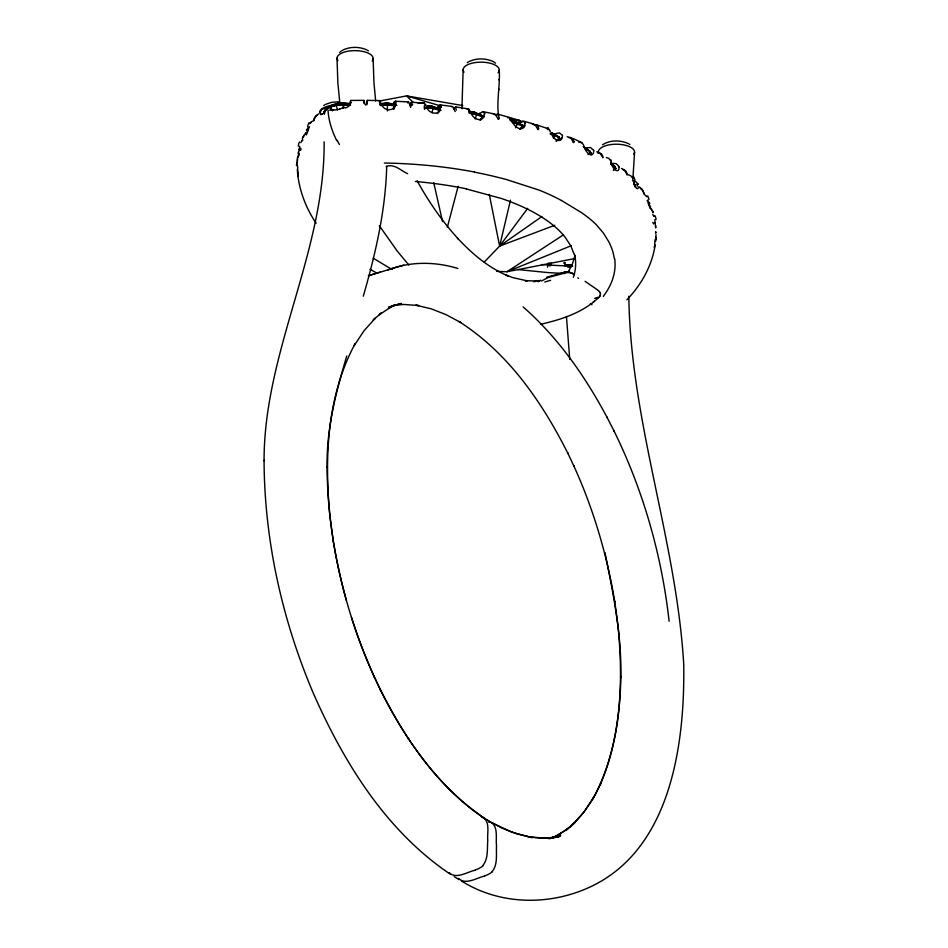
<?xml version="1.0" encoding="UTF-8"?>
<svg xmlns="http://www.w3.org/2000/svg" width="948" height="948" viewBox="0 0 948 948"><rect width="100%" height="100%" fill="white"/><g stroke="black" fill="none" stroke-linecap="round" stroke-linejoin="round"><path stroke-width="1.42" d="M324.311 111.58L324.24 113.724C325.733 103.486 342.252 101.389 350.31 104.268L343.271 102.917L336.149 104.079L334.632 105.56L329.951 106.543L331.421 110.075M324.489 114.021L324.619 110.869M324.619 111.295L325.105 110.039M325.105 110.608L325.756 109.103L330.2 106.472M325.745 110.075L326.574 108.605M326.574 109.174L328.482 107.93M327.546 108.439L328.683 107.314M328.683 107.882L336.149 104.884L348.698 103.474L350.606 105.074L348.71 103.474L346.79 103.593M331.338 106.804L332.855 105.844M332.843 106.283L334.454 105.394M334.454 105.963L337.903 104.837M337.891 105.406L339.704 104.73M336.149 104.079L337.938 103.332L348.852 105.548L341.541 104.576M343.555 108.096L343.389 104.363M380.575 105.69L382.388 104.742L387.91 104.493L396.845 105.323L387.412 103.059L380.693 103.593M382.376 105.311L384.224 104.718M395.257 105.986L386.073 104.636M425.664 108.439L427.524 107.61L425.676 107.468L431.814 106.212L440.37 109.044L427.524 107.61M438.154 109.719L434.291 106.875L426.896 105.998L431.814 106.212L441.045 110.406L429.373 107.705M438.355 112.705L439.623 109.127M473.206 114.151L471.381 114.08C475.635 113.061 481.43 117.789 484.357 116.308M474.995 114.447L473.218 113.724M478.349 115.111L474.995 113.89M479.913 115.478L478.349 114.554M481.359 116.047L479.913 115.052M480.494 120.301L482.698 115.846L474.758 112.374L469.307 111.793L476.287 113.168L483.907 116.651M511.944 120.716L514.847 121.178L522.727 125.136L523.711 126.57L512.347 122.138M515.795 123.299L514.1 122.47M518.9 124.164L514.847 121.178L512.276 121.143L514.432 121.735M520.298 124.615L518.9 123.596M521.578 125.266L520.31 124.188M520.179 129.449L522.715 126.108L522.727 125.136L521.578 124.698M551.262 133.478L551.665 132.625L559.261 137.152L560.493 139.344L557.353 136.476L550.302 133.455M553.466 134.853L551.926 133.905M556.18 135.919L551.665 132.625M557.353 136.476L556.192 135.363M558.384 137.211L557.353 136.05M556.381 141.264L559.249 138.124L558.384 136.642M567.627 267.063L571.288 266.696M569.464 267.336L568.978 264.93L564.664 265.013L572.272 265.404L568.978 264.93L564.878 265.926M585.852 148.966L585.864 148.398C582.238 147.817 590.794 150.649 590.794 153.161L589.798 151.064L583.293 146.573L590.391 151.621L588.317 154.548M587.061 149.772L587.073 148.8L585.864 148.398M591.078 154.737L591.031 153.872M615.845 168.957L614.588 166.575L611.827 164.585L610.95 161.658M612.906 165.438L612.906 164.466L610.891 163.281M613.818 165.924L612.906 164.466L610.619 163.483M614.588 166.575L613.83 165.355M615.181 167.405L614.588 166.149M613.463 170.249L615.596 168.388L615.181 166.836M634.461 184.374L633.987 183.118L634.805 186.815M634.757 184.67L634.864 186.235L634.461 183.948M350.535 102.953L350.642 100.441L363.89 100.346M308.408 129.698L306.417 134.889L305.564 132.756M380.456 100.618L367.314 100.358L366.805 103.782M463.145 69.69L461.925 108.7M499.086 118.038C495.863 104.292 500.343 85.438 499.252 70.081M264.077 460.858L264.065 460.23C264.172 350.796 325.093 251.528 324.121 141.797M498.814 89.799L498.838 88.993M499.063 80.07L499.086 79.265M479.178 113.665L482.947 111.615L484.807 113.476M634.567 152.13L632.766 180.902L636.049 181.874L638.051 183.971M518.082 122.719L522.869 120.977L525.251 122.932M638.727 186.815C637.163 192.681 633.868 183.391 633.679 181.127M410.33 104.861L410.425 104.233M573.99 141.809L573.978 142.022A5.084 3.223 37.3 0 1 573.978 142.283L573.872 142.496M551.096 263.094L550.764 265.073M297.601 157.368A4.61 1.481 -80 0 0 297.518 157.747L297.151 164.751L297.482 158.695M538.618 128.371L537.575 125.302L534.21 125.266M655.637 241.349L656.004 234.594M407.64 173.709C401.158 170.877 394.38 163.506 386.701 166.35C385.563 210.598 375.491 253.863 363.297 296.203M366.852 104.718L367.291 100.405M437.656 109.577L437.715 108.582A10.357 1.612 -85.4 0 0 437.727 107.065M350.642 100.476L349.942 103.474M380.421 101.637L380.326 102.728L379.484 102.822M479.072 115.253L479.096 115.052A10.381 3.176 -80.9 0 0 479.143 113.689M387.376 110.94L387.412 103.059L380.586 104.718L382.388 104.742M343.117 108.096L343.389 105.335M302.329 139.178L302.519 138.408A4.799 0.948 -76.6 0 1 302.519 137.958L304.758 134.58M297.613 165.793L297.802 173.994M299.722 146.312L298.395 154.216L298.3 152.059M538.594 128.632L538.559 128.857A5.273 3.709 23.9 0 1 538.5 129.177L538.322 129.544M655.767 227.686L655.649 225.66M363.558 101.709L363.676 101.009M655.151 244.963C652.07 265.713 641.31 284.838 626.853 299.817M319.749 112.563L322.142 109.115L327.463 107.942M456.261 110.193L455.621 106.911L468.822 108.996L470.232 111.354M499.027 118.37L498.98 118.595A5.072 3.721 14 0 1 498.897 118.844L498.707 119.211M600.226 294.958L599.918 295.894M574.938 255.533L572.485 263.722L568.053 272.396M654.594 246.61L654.973 239.761M313.788 119.59L314.914 117.066L317.059 115.419M432.098 112.741L433.023 107.705L431.814 106.212L430.593 106.437M411.93 105.406L411.823 102.183L424.633 103.285L417.298 102.704M308.444 129.556L308.989 127.233M298.134 172.974L297.85 173.982M510.486 200.194L499.62 246.101L484.286 262.063M654.523 246.918L653.919 246.978M297.85 156.74L299.106 153.801M447.326 227.342L458.145 186.294M346.778 355.998C335.865 392.128 326.385 429.243 327.107 467.281L327.107 466.665C327.321 511.896 334.265 556.974 346.411 600.511M302.791 137.389L305.659 132.993M314.12 119.756L314.357 118.986M314.108 119.803L313.871 120.503M297.826 157.51L298.11 156.716M314.452 118.725L316.158 115.538L318.931 113.76M562.283 137.827C559.687 143.918 552.589 138.29 551.582 133.964M393.965 109.127L394.925 105.477L387.412 103.059L380.717 103.948M550.669 265.357L550.433 265.878M475.256 118.938L476.714 113.985L474.758 112.374L472.791 112.48M541.45 281.023L548.56 277.373L565.624 272.834A8.165 3.484 0.4 0 1 569.547 272.562A3.792 1.623 0.4 0 1 570.341 272.728M525.062 125.693C522.253 131.926 514.503 127.34 512.915 122.505M515.511 127.779L517.395 123.904L517.395 122.932L515.795 122.73M393.574 109.032L394.925 106.449L392.14 109.174L388.407 109.956L384.592 108.534L381.677 105.358M549.733 263.082L549.295 263.959L551.38 264.089M298.478 155.946L299.035 155.069M410.946 103.213L411.788 102.194M310.387 123.299L311.134 122.209M306.441 129.686L309.534 126.878M299.319 149.097L300.066 147.995M440.571 109.743C437.621 115.514 429.337 113.31 427.027 108.143M407.533 102.858L408.718 102.076L409.963 105.418M553.3 138.041L554.876 135.564L554.888 134.592L553.466 134.284M394.285 102.147L393.598 103.368L395.257 103.451M437.36 113.559L439.623 110.098M483.847 117.197C480.304 122.197 473.348 118.524 471.417 113.938M527.716 208.335L499.62 246.101L489.298 194.411M394.475 101.886L395.612 101.246L396.11 102.929M480.067 120.112L482.698 116.817M301.76 141.11L301.002 142.271A7.999 6.518 88.9 0 0 300.753 142.627M563.61 263.058L564.487 262.513L565.055 263.745M598.449 297.601A13.177 8.745 32.8 0 0 598.816 297.305L599.266 296.914M519.824 129.236L522.715 126.108M492.166 871.603C497.961 864.458 496.029 854.373 496.515 845.806C495.555 838.316 498.364 827.983 491.739 822.722A10.357 7.726 -60.4 0 0 490.59 822.366L489.559 822.236M482.651 865.832C488.552 858.924 487.035 848.946 487.758 840.497C487.023 833.197 490.175 823.077 483.753 817.875A10.357 7.501 -57.2 0 0 482.615 817.543L481.963 817.437M454.021 107.859L455.68 106.923M339.645 52.413L340.332 51.773M556.12 141.027L559.249 138.124M337.938 103.332L336.149 104.884L337.393 109.873M540.502 324.311C561.311 319.571 582.736 312.745 598.508 297.66M592.808 302.578L594.384 301.227M588.198 154.382L590.391 152.592M613.392 170.083L615.596 168.388M541.924 216.523L499.62 246.101L554.77 225.269M341.173 51.156L342.169 50.481M323.742 105.524L324.726 104.861M467.305 62.698L468.3 62.023M602.62 144.748C610.109 139.889 620.217 139.948 628.228 143.515M563.349 234.891L507.002 271.744L496.705 271.353M467.163 109.494L468.431 108.961M495.306 115.466L497.747 114.672M568.468 265.203L572.734 266.139M451.592 106.662L453.037 106.863L454.388 110.039M323.019 113.819L322.083 114.27M343.046 49.971C350.416 46.499 359.387 46.547 366.793 49.912M325.602 104.339L331.776 102.301L338.555 101.792M469.177 61.513C476.548 58.029 485.518 58.089 492.924 61.454M507.642 117.872L510 117.552L511.482 119.341M571.407 245.651L507.002 271.744L574.583 258.603M484.855 875.988C476.761 877.741 465.456 885.515 458.571 878.358M475.256 870.169C467.222 871.876 455.988 879.673 449.151 872.646M493.327 114.222L495.591 114.412L497.333 117.742M553.229 134.095L559.273 132.874L562.259 135.031A7.821 5.415 -23.1 0 1 562.365 135.552L562.437 135.647M549.947 838.577L556.049 836.468L552.767 837.712L564.783 830.898L572.26 824.95L570.092 826.94C583.482 814.948 593.412 799.591 600.842 783.321L599.977 785.252C614.991 751.065 620.099 713.394 620.893 676.315L620.893 676.955L620.762 661.277C619.648 624.566 612.159 588.495 604.978 552.601M388.668 307.247L395.245 304.995L388.348 308.219L392.413 306.157L379.354 314.7L381.57 312.757L373.239 319.997L375.432 318.078L364.079 330.674L354.054 345.783L355.038 343.851C326.93 395.956 324.441 457.481 329.821 515.238L329.714 514.409L333.293 541.498L333.21 540.893C341.019 587.796 354.576 633.785 374.306 677.062L374.033 676.493L380.409 689.943L380.089 689.255C405.815 740.53 439.967 790.016 489.097 821.241M546.534 277.29L561.927 272.977M386.701 166.35L386.44 166.433A5.807 3.934 -9.2 0 1 386.097 166.611M441.365 106.721C441.721 102.74 435.748 107.219 439.256 107.16M368.405 275.702L380.385 272.076M387.756 269.943C410.14 261.352 435.132 261.435 457.896 268.497M388.763 307.271L401.49 303.431L393.396 305.493M549.354 838.423L560.659 835.01L552.767 837.712L559.664 834.489L555.599 836.563L568.658 828.007L566.43 829.95L574.772 822.722L572.58 824.63L583.932 812.033L593.958 796.924L592.974 798.856C621.07 746.751 623.571 685.226 618.191 627.469L618.297 628.311L614.719 601.21L614.802 601.814C606.993 554.924 593.436 508.922 573.706 465.646L573.978 466.226L567.591 452.765L567.923 453.452C542.197 402.177 508.045 352.692 458.915 321.467L460.728 322.51L445.88 314.57L431.15 308.811L415.781 305.149L418.672 305.552L403.777 304.438L392.922 305.564M368.535 275.678L403.73 265.12M553.502 837.558L560.564 835.792L548.299 838.482L554.284 837.368L545.159 838.281L547.162 838.198L528.226 836.942L531.129 837.416L511.47 832.036L491.479 822.615M549.224 838.589L559.166 836.717L544.235 838.269L529.34 837.155L532.231 837.558L516.861 833.896L502.132 828.149L487.284 820.198M511.873 121.711L518.532 120.076L522.099 122.15M342.252 108.262L339.787 108.807M329.951 106.543L331.35 106.235M584.359 147.888L590.58 147.556L593.602 150.317M532.231 124.152L535.087 124.638L537.018 128.027M379.034 101.14L406.562 95.89L462.825 105.584M469.544 113.239L474.758 112.374L476.287 113.168M511.979 121.569L514.847 121.178L519.931 124.389M569.215 137.839L572.711 138.42L574.002 141.536M533.534 281.651L539.874 280.94M333.589 109.767L329.454 110.11M611.01 163.246L616.212 163.637L618.854 166.303M546.475 128.501L548.596 128.833L550.03 130.587M567.141 136.713L570.66 137.578L572.888 141.572M578.683 142.141L581.716 142.638L583.613 144.937M597.667 152.995L601.542 153.837L603.153 157.131M427.512 108.179L429.373 108.131M350.535 102.716L351.341 102.692M538.405 281.106L525.038 280.644L527.266 280.857L513.247 277.728L506.102 275.145L507.867 275.809C488.232 267.632 471.796 253.472 457.446 238.055L458.145 238.825C442.147 221.239 428.508 201.569 417.12 180.724M339.704 105.157L341.541 105.145M572.379 266.056L566.608 265.89A246.492 105.347 0.4 0 1 541.794 264.539M384.213 105.145L386.073 105.192M568.16 272.313L568.895 272.36M408.446 101.946L395.233 101.211M386.903 103.332L390.706 103.533L394.297 105.465M410.354 104.387L412.688 104.564M596.742 151.775L600.037 153.007L602.039 156.444M509.823 119.27L518.532 120.076L520.985 121.593M512.347 122.707L514.1 122.896M606.341 157.51L608.853 158.399L610.453 160.532M557.246 136.927L559.261 137.152M452.315 106.449L440.121 104.92M440.002 107.254L440.749 107.337M517.726 269.54L546.7 272.467A234.82 100.346 0.4 0 0 564.747 273.439M453.748 109.103L454.519 109.221M628.145 174.752L630.657 175.676L632.269 177.489M550.29 134.012L551.926 134.332M479.178 113.464L480.612 113.748M482.816 111.627L494.619 113.997M474.415 172.133L483.634 174.029A267.277 114.222 0.4 0 1 506.351 179.516L538.974 190.062A204.223 87.275 0.4 0 1 561.465 200.514M621.497 168.471L624.471 169.917L626.427 173.342M466.345 188.96L501.196 198.416A192.42 82.239 0.4 0 1 565.126 237.201L570.755 245.769L574.168 254.36M570.198 272.55L570.376 272.586A7.679 7.525 -40.5 0 1 570.779 272.716L570.862 272.716A6.233 6.091 71 0 1 571.431 272.965L572.011 273.19M623.263 169.834L626 171.256L627.315 174.112M481.371 115.49L482.698 115.846M518.094 122.529L519.421 122.896M523.96 121.237L533.76 124.058M497.167 113.95L518.532 120.076L520.831 121.794M440.073 105.761L406.562 95.89L413.352 102.574M536.544 124.911L548.465 128.762M571.158 272.977L571.265 273.012A17.716 7.572 0.4 0 1 572.521 273.522A4.61 1.849 29.7 0 0 571.964 273.391M640.398 188.545L642.602 190.157L643.822 192.788M639.462 187.147L641.772 188.901L643.265 191.911M572.545 273.486L574.038 274.221M573.623 138.74L581.811 142.686M461.415 880.965C499.169 904.712 547.126 905.838 587.369 888.229C670.639 851.683 684.823 745.401 683.745 665.247L683.745 664.69C676.481 540.384 630.337 421.149 628.832 296.203M561.489 200.502L581.077 212.376A204.223 87.275 0.4 0 1 596.505 224.937L603.355 232.995L608.687 241.574A267.277 114.222 0.4 0 1 613.083 252.535L614.482 258.994M610.619 163.909L611.827 164.585M647.081 200.656L649.629 203.121M365.655 105.074L365.181 104.481M370.016 269.244L377.138 273.308M644.202 194.162L646.382 196.39M459.033 879.59L454.27 876.699M410.828 106.84L410.354 106.283M573.09 273.806L574.405 274.647M585.058 281.307L598.437 290.538M455.265 111.508L454.744 110.857M373.156 258.164L391.216 269.019A204.223 87.275 0.4 0 0 392.152 269.493M629.093 143.989L629.863 144.499M493.79 61.94L495.555 63.149M367.658 50.398L368.416 50.908M591.967 304.746L590.379 303.621M485.269 818.906C453.997 798.382 429.136 769.551 408.434 738.705L408.766 739.239L400.175 725.73C379.579 691.732 363.522 655.104 351.424 617.266M450.11 874.056C386.18 831.005 344.065 762.927 313.492 693.628C282.172 620.016 264.35 540.336 264.065 460.23M649.795 206.759L652.71 211.274M498.127 119.223L497.712 118.618M611.116 163.862L615.845 168.4M523.118 306.915C558.348 337.737 585.449 376.794 607.36 417.914M537.848 129.58L537.409 128.928M650.849 208.619L652.971 212.127M573.422 142.591L573.019 141.892M652.698 214.509L653.634 215.86M408.849 265.049L397.331 251.196L379.307 225.683M329.94 107.527L332.44 110.892M518.532 120.076L520.073 122.387M363.949 100.37L364.838 103.688M549.295 265.89L548.951 265.179M316.122 223.218C306.358 208.714 299.746 191.923 297.731 174.515M627.043 175.036L626.521 173.591M654.523 222.59L654.926 223.349M613.806 430.558L614.28 431.47C643.384 490.934 661.799 555.516 669.11 621.272M606.803 416.836L614.28 431.47M560.493 138.918L560.849 139.629M336.659 140.612L333.909 134.486A49.083 25.857 73.4 0 1 330.141 123.37L329.596 121A33.69 17.728 73.4 0 1 328.044 110.169M599.906 292.588L600.202 293.442A6.411 4.645 -16 0 1 600.44 294.875M584.098 146.028C584.134 150.637 592.701 160.094 593.792 151.253A8.603 6.02 2.5 0 0 593.78 150.305M655.649 227.662L654.807 219.675M611.839 163.98C611.744 168.152 619.163 174.918 619.091 167.251M643.799 193.724L643.574 192.954M548.821 264.824L548.264 263.023M425.439 104.221L425.688 105.062M655.506 232.236L655.767 232.947M590.805 152.592L591.031 153.446M647.674 200.04L649.925 208.181L650.541 205.965M433.757 182.774L442.526 221.512M653.065 212.767L653.03 212.34A5.036 1.292 78.9 0 0 652.994 211.831M380.563 102.36L380.468 101.531M655.66 232.094L655.755 232.924M375.669 101.009L373.962 82.914L373.121 58.539M339.858 103.273L337.855 82.938L337.014 58.136M569.76 359.434L566.442 316.431M297.317 169.337L297.873 176.281M544.816 282.054A40.622 17.242 0.1 0 1 550.622 280.359M539.768 280.655A17.763 10.831 17.9 0 1 540.526 280.229M538.085 281.734A13.959 9.279 33.3 0 1 539.021 280.999M595.818 298.016A26.023 13.485 6.6 0 1 594.68 298.49M597.832 297.293A18.202 10.76 14.9 0 1 596.422 298.028M599.337 296.997A9.587 6.423 51.2 0 0 599.871 296.416A6.589 3.946 71.2 0 0 600.037 296.037M598.366 290.609A17.467 11.791 -39.7 0 1 600.06 292.47M578.624 278.357A14.623 1.576 37.2 0 1 577.759 277.835M568.895 272.301A11.447 11.127 54.4 0 1 570.21 272.467M566.762 272.017A13.071 10.784 19.9 0 1 568.125 271.981M564.167 271.91A22.977 14.895 10.1 0 1 566.098 271.673M561.809 272.823A32.149 18.332 7 0 1 564.427 272.384M488.777 822.141A37.92 28.262 -60.4 0 1 489.583 822.117M492.273 871.84A22.562 16.827 -60.4 0 1 484.855 875.727M482.745 866.069A22.562 16.353 -57.2 0 1 475.268 869.92M415.331 181.483A216.974 92.726 0.4 0 1 466.475 188.842M574.5 254.348A216.974 92.726 0.4 0 1 573.339 277.302M384.319 163.02A243.162 103.913 0.4 0 1 474.521 172.026M614.731 258.994A243.174 103.925 0.4 0 1 603.248 296.416M339.431 144.511A39.046 20.003 72 0 1 337.085 140.15M328.577 107.61A64.026 19.007 -66.7 0 1 323.588 111.888M311.003 122.079A10.215 8.354 30.9 0 1 313.421 120.894M309.759 123.833A7.845 5.51 -87.7 0 1 310.174 123.039M307.567 126.902A9.03 5.226 -81.1 0 1 309.06 122.612M307.057 131.867A9.006 3.591 -55.4 0 1 307.768 129.923M306.512 130.374A7.821 4.835 -34.2 0 1 306.868 129.722M301.63 140.979A10.238 8.994 12 0 1 302.91 140.103M298.276 146.158A9.35 6.553 -83.3 0 1 299.473 142.01M300.516 150.424A9.314 2.536 -60.8 0 1 301.144 148.872M299.307 149.677A8.011 4.669 -38 0 1 299.615 149.109M296.451 165.687A9.29 7.394 -86.9 0 1 297.091 162.665M547.861 265.985A8.982 0.711 -71.4 0 1 547.482 267.146M564.949 262.869A9.918 0.912 85.2 0 1 564.996 262.537M568.705 271.341A13.236 0.616 75 0 1 568.61 270.974M602.762 157.724A2.737 0.675 65.6 0 1 602.608 157.368M655.708 236.953A9.314 7.596 -89.1 0 1 656.123 239.702M655.72 231.679A5.096 2.014 82.5 0 1 655.779 232.047M653.824 215.706A7.916 6.565 -83.4 0 1 654.215 216.499M654.997 215.753A9.207 6.731 87.7 0 1 656.063 219.438M652.852 222.33A9.29 2.275 60.9 0 1 653.516 223.929M646.536 196.224A7.809 5.889 -87.1 0 1 646.868 196.864M647.685 195.94A9.113 5.83 84.7 0 1 648.977 199.601M648.159 203.204A9.267 3.365 54.9 0 1 648.87 204.958M649.558 203.133A7.868 5.226 25.8 0 1 649.736 203.464M643.526 192.314A5.178 0.723 75.7 0 1 643.645 192.728M632.423 177.264A7.821 5.001 88 0 1 632.766 177.88M633.394 176.399A9.136 4.645 80.9 0 1 635.042 180.357M636.712 184.22A9.421 4.278 50 0 1 637.4 186.14M637.85 183.995A8.058 5.392 20 0 1 638.111 184.516M610.69 159.655A8.591 3.437 78.2 0 1 611.306 160.911M618.475 166.315A8.615 5.558 22.2 0 1 618.807 167.227M313.598 120.432A4.349 1.612 -59.5 0 1 313.61 120.195M363.7 102.36A25.051 1.221 -89.8 0 1 363.736 102.028M363.914 103.51A19.481 1.138 88 0 1 363.949 103.024M583.494 146.419A8.615 1.481 71.2 0 1 583.826 147.236M562.531 135.647A9.136 6.352 -7.9 0 1 561.844 137.733M548.062 129.793A9.421 2.346 60.7 0 1 548.145 127.589M550.03 131.417A8.058 1.6 73.2 0 1 550.255 131.914M518.046 122.742A10.404 4.456 -76.7 0 1 517.975 123.714M525.168 122.967A7.809 4.965 -35 0 1 525.239 123.477M525.085 123.56A9.125 6.091 -20.9 0 1 524.327 125.586M510.344 120.894A9.267 3.176 56 0 1 509.787 117.813M511.553 119.792A7.857 0.984 72.7 0 1 511.683 120.1M484.606 113.57A7.916 4.55 -42.2 0 1 484.618 114.175M484.25 114.163A9.207 5.771 -29.8 0 1 483.361 116.213M469.343 113.322A9.29 4.254 49.8 0 1 468.62 110.193M453.381 108.345A50.339 12.976 -81 0 1 454.033 107.681M441.14 106.875A8.011 3.899 -49.1 0 1 441.093 107.373M440.334 107.551A9.314 5.261 -37.9 0 1 439.303 109.648M425.048 107.882A9.35 5.392 40.9 0 1 424.455 104.991M425.557 105.038A7.999 1.256 63.1 0 1 425.474 104.73M424.147 107.017A10.238 1.197 83.9 0 1 424.562 109.387M424.029 103.142A23.629 4.562 -83 0 1 424.266 103.048M410.674 104.458A9.03 2.666 -80.7 0 1 410.472 107.231M410.46 103.735A50.268 7.039 -83.6 0 1 410.982 102.775M393.562 103.498A10.369 0.806 -87.5 0 1 393.527 105.192M394.273 101.981A33.654 7.371 86.8 0 1 394.463 101.732M395.66 103.273A7.821 3.247 -55.4 0 1 395.529 103.984M394.866 104.007A9.006 4.539 -45.7 0 1 393.941 105.998M380.124 105.287A9.03 5.842 32.7 0 1 379.686 102.609M380.184 102.55A7.845 2.832 53.8 0 1 380.124 101.957M380.124 103.166A32.753 0.877 -80.8 0 1 380.077 103.64M322.154 114.009A24.921 7.88 -69.5 0 1 321.171 114.412M320.922 114.744A7.371 2.37 -71 0 1 320.436 111.781M339.858 109.186A56.726 46.251 -11.5 0 1 333.601 110.134M344.681 107.385A24.921 20.394 -11.2 0 1 342.204 108.096M350.523 103.723A7.371 6.138 -10.9 0 1 345.285 107.989M319.594 112.314A18.048 7.714 0.4 0 1 335.106 105.062M464.034 72.166A18.048 7.714 0.4 0 1 480.802 62.165A18.048 7.714 0.4 0 1 498.612 72.024A18.593 7.94 0.4 0 1 498.02 72.771M633.762 154.287A18.048 7.714 0.4 0 0 617.693 144.238A18.593 7.94 0.4 0 0 613.083 144.345A17.467 7.466 0.4 0 0 610.559 144.617A18.048 7.714 0.4 0 0 600.902 147.971A18.581 7.94 0.4 0 0 599.1 149.784L598.875 150.175A18.048 7.714 0.4 0 0 598.472 152.142M372.209 60.862A18.569 7.94 0.4 0 0 372.481 60.482L372.706 60.103A18.048 7.714 0.4 0 0 354.208 50.635A18.048 7.714 0.4 0 0 337.903 60.625"/></g></svg>
